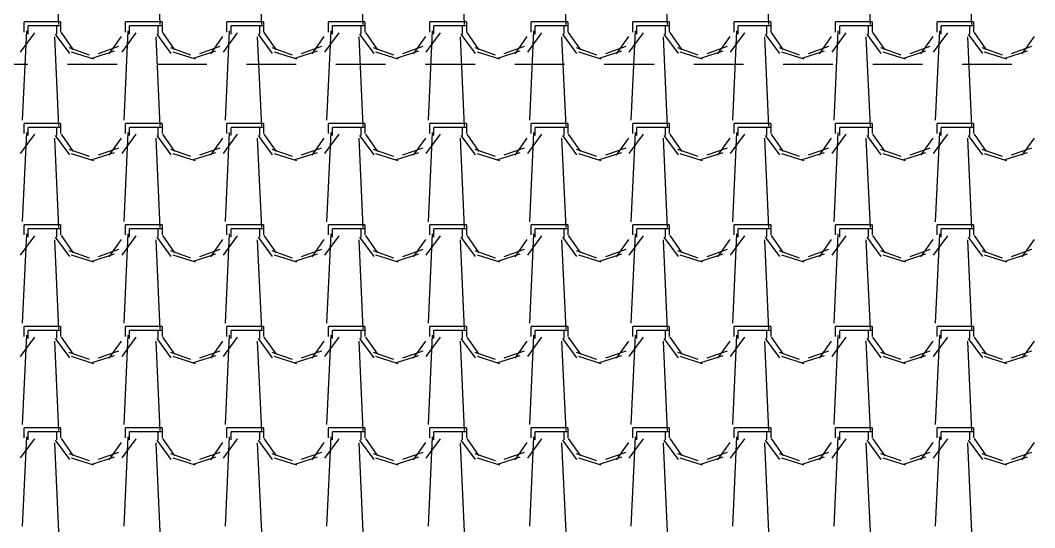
# Model space of a CAD drawing. Header units: millimetres. Extents: x 3923 to 4007, y 744 to 863.
# Drawn here: x 3933.403 to 3935.954, y 845.231 to 846.507 of the extents above; entities that cross this region are included whole.
import ezdxf

# ---------------------------------------------------------------- set-up
doc = ezdxf.new("R2010")
doc.units = ezdxf.units.MM
doc.linetypes.add('HIDDEN2', pattern=[0.1875, 0.125, -0.0625])
doc.layers.add('-HIDRO', color=8, linetype='Continuous')

msp = doc.modelspace()

# ---------------------------------------------------------------- linework, layer by layer
at = {"layer": '-HIDRO', "linetype": 'Continuous'}
for p, q in [((3933.4884, 846.7207), (3933.4986, 846.4962)), ((3933.7436, 846.7207), (3933.7538, 846.4962)), ((3933.9987, 846.7207), (3934.009, 846.4962)), ((3934.2539, 846.7208), (3934.2641, 846.4962)), ((3934.509, 846.7208), (3934.5193, 846.4962)), ((3934.7642, 846.7208), (3934.7744, 846.4962)), ((3935.0194, 846.7208), (3935.0296, 846.4962)), ((3935.2745, 846.7208), (3935.2847, 846.4962)), ((3935.5297, 846.7208), (3935.5399, 846.4962)), ((3935.7848, 846.7208), (3935.795, 846.4962)), ((3933.4937, 846.503), (3933.4121, 846.503)), ((3933.4121, 846.4775), (3933.4121, 846.503)), ((3933.4937, 846.4928), (3933.4223, 846.4928)), ((3933.4223, 846.4724), (3933.4223, 846.4928)), ((3933.5039, 846.503), (3933.4937, 846.503)), ((3933.4937, 846.4928), (3933.4937, 846.4724)), ((3933.5039, 846.4928), (3933.4937, 846.4928)), ((3933.5039, 846.503), (3933.5039, 846.4775)), ((3933.7489, 846.503), (3933.6672, 846.503)), ((3933.6672, 846.4775), (3933.6672, 846.503)), ((3933.7489, 846.4928), (3933.6774, 846.4928)), ((3933.6774, 846.4724), (3933.6774, 846.4928)), ((3933.7591, 846.503), (3933.7489, 846.503)), ((3933.7489, 846.4928), (3933.7489, 846.4724)), ((3933.7591, 846.4928), (3933.7489, 846.4928)), ((3933.7591, 846.503), (3933.7591, 846.4775)), ((3934.004, 846.503), (3933.9224, 846.503)), ((3933.9224, 846.4775), (3933.9224, 846.503)), ((3934.004, 846.4928), (3933.9326, 846.4928)), ((3933.9326, 846.4724), (3933.9326, 846.4928)), ((3934.0142, 846.503), (3934.004, 846.503)), ((3934.004, 846.4928), (3934.004, 846.4724)), ((3934.0142, 846.4928), (3934.004, 846.4928)), ((3934.0142, 846.503), (3934.0142, 846.4775)), ((3934.2592, 846.503), (3934.1775, 846.503)), ((3934.1775, 846.4775), (3934.1775, 846.503)), ((3934.2592, 846.4928), (3934.1877, 846.4928)), ((3934.1877, 846.4724), (3934.1877, 846.4928)), ((3934.2694, 846.503), (3934.2592, 846.503)), ((3934.2592, 846.4928), (3934.2592, 846.4724)), ((3934.2694, 846.4928), (3934.2592, 846.4928)), ((3934.2694, 846.503), (3934.2694, 846.4775)), ((3934.5143, 846.503), (3934.4327, 846.503)), ((3934.4327, 846.4775), (3934.4327, 846.503)), ((3934.5143, 846.4928), (3934.4429, 846.4928)), ((3934.4429, 846.4724), (3934.4429, 846.4928)), ((3934.5245, 846.503), (3934.5143, 846.503)), ((3934.5143, 846.4928), (3934.5143, 846.4724)), ((3934.5245, 846.4928), (3934.5143, 846.4928)), ((3934.5245, 846.503), (3934.5245, 846.4775)), ((3934.7695, 846.503), (3934.6878, 846.503)), ((3934.6878, 846.4775), (3934.6878, 846.503)), ((3934.7695, 846.4928), (3934.698, 846.4928)), ((3934.698, 846.4724), (3934.698, 846.4928)), ((3934.7797, 846.503), (3934.7695, 846.503)), ((3934.7695, 846.4928), (3934.7695, 846.4724)), ((3934.7797, 846.4928), (3934.7695, 846.4928)), ((3934.7797, 846.503), (3934.7797, 846.4775)), ((3935.0246, 846.503), (3934.943, 846.503)), ((3934.943, 846.4775), (3934.943, 846.503)), ((3935.0246, 846.4928), (3934.9532, 846.4928)), ((3934.9532, 846.4724), (3934.9532, 846.4928)), ((3935.0348, 846.503), (3935.0246, 846.503)), ((3935.0246, 846.4928), (3935.0246, 846.4724)), ((3935.0348, 846.4928), (3935.0246, 846.4928)), ((3935.0348, 846.503), (3935.0348, 846.4775)), ((3935.2798, 846.503), (3935.1981, 846.503)), ((3935.1981, 846.4775), (3935.1981, 846.503)), ((3935.2798, 846.4928), (3935.2083, 846.4928)), ((3935.2083, 846.4724), (3935.2083, 846.4928)), ((3935.29, 846.503), (3935.2798, 846.503)), ((3935.2798, 846.4928), (3935.2798, 846.4724)), ((3935.29, 846.4928), (3935.2798, 846.4928)), ((3935.29, 846.503), (3935.29, 846.4775)), ((3935.5349, 846.503), (3935.4533, 846.503)), ((3935.4533, 846.4775), (3935.4533, 846.503)), ((3935.5349, 846.4928), (3935.4635, 846.4928)), ((3935.4635, 846.4724), (3935.4635, 846.4928)), ((3935.5451, 846.503), (3935.5349, 846.503)), ((3935.5349, 846.4928), (3935.5349, 846.4724)), ((3935.5451, 846.4928), (3935.5349, 846.4928)), ((3935.5451, 846.503), (3935.5451, 846.4775)), ((3935.7901, 846.503), (3935.7084, 846.503)), ((3935.7084, 846.4775), (3935.7084, 846.503)), ((3935.7901, 846.4928), (3935.7186, 846.4928)), ((3935.7186, 846.4724), (3935.7186, 846.4928)), ((3935.8003, 846.503), (3935.7901, 846.503)), ((3935.7901, 846.4928), (3935.7901, 846.4724)), ((3935.8003, 846.4928), (3935.7901, 846.4928)), ((3935.8003, 846.503), (3935.8003, 846.4775)), ((3933.4032, 846.4271), (3933.439, 846.4755)), ((3933.4179, 846.4803), (3933.4076, 846.2558)), ((3933.4884, 846.4656), (3933.4986, 846.2411)), ((3933.4904, 846.4721), (3933.5262, 846.4237)), ((3933.505, 846.476), (3933.5356, 846.4327)), ((3933.6264, 846.4226), (3933.657, 846.466)), ((3933.6584, 846.4271), (3933.6941, 846.4755)), ((3933.673, 846.4803), (3933.6628, 846.2558)), ((3933.7436, 846.4656), (3933.7538, 846.2411)), ((3933.7456, 846.4721), (3933.7813, 846.4237)), ((3933.7602, 846.476), (3933.7908, 846.4327)), ((3933.8816, 846.4226), (3933.9122, 846.466)), ((3933.9135, 846.427), (3933.9493, 846.4755)), ((3933.9282, 846.4803), (3933.918, 846.2558)), ((3933.9987, 846.4656), (3934.009, 846.2411)), ((3934.0007, 846.4721), (3934.0365, 846.4237)), ((3934.0153, 846.476), (3934.0459, 846.4327)), ((3934.1367, 846.4226), (3934.1673, 846.466)), ((3934.1687, 846.427), (3934.2044, 846.4755)), ((3934.1833, 846.4803), (3934.1731, 846.2558)), ((3934.2539, 846.4656), (3934.2641, 846.2411)), ((3934.2559, 846.4721), (3934.2916, 846.4237)), ((3934.2705, 846.476), (3934.3011, 846.4326)), ((3934.3919, 846.4227), (3934.4225, 846.466)), ((3934.4238, 846.427), (3934.4596, 846.4755)), ((3934.4385, 846.4803), (3934.4283, 846.2558)), ((3934.509, 846.4656), (3934.5193, 846.2411)), ((3934.511, 846.4721), (3934.5468, 846.4237)), ((3934.5256, 846.476), (3934.5562, 846.4326)), ((3934.647, 846.4227), (3934.6776, 846.466)), ((3934.679, 846.427), (3934.7147, 846.4755)), ((3934.6936, 846.4803), (3934.6834, 846.2558)), ((3934.7642, 846.4656), (3934.7744, 846.2411)), ((3934.7662, 846.4721), (3934.8019, 846.4237)), ((3934.7808, 846.476), (3934.8114, 846.4326)), ((3934.9022, 846.4227), (3934.9328, 846.466)), ((3934.9341, 846.427), (3934.9698, 846.4755)), ((3934.9488, 846.4803), (3934.9386, 846.2558)), ((3935.0194, 846.4656), (3935.0296, 846.2411)), ((3935.0213, 846.4721), (3935.0571, 846.4237)), ((3935.0359, 846.476), (3935.0665, 846.4326)), ((3935.1573, 846.4227), (3935.188, 846.466)), ((3935.1893, 846.427), (3935.225, 846.4755)), ((3935.2039, 846.4803), (3935.1937, 846.2558)), ((3935.2745, 846.4656), (3935.2847, 846.2411)), ((3935.2765, 846.4721), (3935.3122, 846.4237)), ((3935.2911, 846.476), (3935.3217, 846.4326)), ((3935.4125, 846.4227), (3935.4431, 846.466)), ((3935.4444, 846.427), (3935.4801, 846.4755)), ((3935.4591, 846.4803), (3935.4489, 846.2558)), ((3935.5297, 846.4656), (3935.5399, 846.2411)), ((3935.5316, 846.4721), (3935.5673, 846.4237)), ((3935.5462, 846.476), (3935.5768, 846.4326)), ((3935.6676, 846.4227), (3935.6983, 846.466)), ((3935.6996, 846.427), (3935.7353, 846.4755)), ((3935.7142, 846.4803), (3935.704, 846.2558)), ((3935.7848, 846.4656), (3935.795, 846.2411)), ((3935.7868, 846.4721), (3935.8225, 846.4237)), ((3935.8014, 846.476), (3935.832, 846.4326)), ((3935.9228, 846.4227), (3935.9534, 846.466)), ((3933.525, 846.4383), (3933.576, 846.4204)), ((3933.5993, 846.4238), (3933.6503, 846.4417)), ((3933.7801, 846.4383), (3933.8311, 846.4204)), ((3933.8544, 846.4238), (3933.9055, 846.4417)), ((3934.0352, 846.4383), (3934.0863, 846.4204)), ((3934.1096, 846.4238), (3934.1606, 846.4417)), ((3934.2904, 846.4383), (3934.3414, 846.4204)), ((3934.3647, 846.4238), (3934.4158, 846.4417)), ((3934.5455, 846.4383), (3934.5966, 846.4204)), ((3934.6199, 846.4238), (3934.6709, 846.4417)), ((3934.8007, 846.4383), (3934.8517, 846.4204)), ((3934.875, 846.4238), (3934.9261, 846.4417)), ((3935.0558, 846.4383), (3935.1069, 846.4204)), ((3935.1302, 846.4238), (3935.1812, 846.4417)), ((3935.311, 846.4383), (3935.362, 846.4204)), ((3935.3853, 846.4238), (3935.4364, 846.4417)), ((3935.5661, 846.4383), (3935.6172, 846.4205)), ((3935.6405, 846.4238), (3935.6915, 846.4417)), ((3935.8213, 846.4383), (3935.8723, 846.4205)), ((3935.8956, 846.4238), (3935.9467, 846.4417)), ((3933.5309, 846.4276), (3933.587, 846.4097)), ((3933.5833, 846.412), (3933.6394, 846.4298)), ((3933.786, 846.4276), (3933.8422, 846.4097)), ((3933.8384, 846.412), (3933.8946, 846.4298)), ((3934.0412, 846.4276), (3934.0973, 846.4097)), ((3934.0936, 846.412), (3934.1497, 846.4298)), ((3934.2963, 846.4276), (3934.3525, 846.4097)), ((3934.3487, 846.412), (3934.4049, 846.4298)), ((3934.5515, 846.4276), (3934.6076, 846.4097)), ((3934.6039, 846.412), (3934.66, 846.4298)), ((3934.8066, 846.4276), (3934.8628, 846.4097)), ((3934.859, 846.412), (3934.9152, 846.4298)), ((3935.0618, 846.4276), (3935.1179, 846.4097)), ((3935.1142, 846.412), (3935.1703, 846.4298)), ((3935.3169, 846.4276), (3935.3731, 846.4097)), ((3935.3693, 846.412), (3935.4255, 846.4298)), ((3935.5721, 846.4276), (3935.6282, 846.4097)), ((3935.6245, 846.412), (3935.6806, 846.4298)), ((3935.8272, 846.4276), (3935.8834, 846.4097)), ((3935.8796, 846.412), (3935.9358, 846.4298)), ((3933.4937, 846.2478), (3933.4121, 846.2478)), ((3933.4121, 846.2223), (3933.4121, 846.2478)), ((3933.4937, 846.2376), (3933.4223, 846.2376)), ((3933.4223, 846.2172), (3933.4223, 846.2376)), ((3933.5039, 846.2478), (3933.4937, 846.2478)), ((3933.4937, 846.2376), (3933.4937, 846.2172)), ((3933.5039, 846.2376), (3933.4937, 846.2376)), ((3933.5039, 846.2478), (3933.5039, 846.2223)), ((3933.7489, 846.2478), (3933.6672, 846.2478)), ((3933.6672, 846.2223), (3933.6672, 846.2478)), ((3933.7489, 846.2376), (3933.6774, 846.2376)), ((3933.6774, 846.2172), (3933.6774, 846.2376)), ((3933.7591, 846.2478), (3933.7489, 846.2478)), ((3933.7489, 846.2376), (3933.7489, 846.2172)), ((3933.7591, 846.2376), (3933.7489, 846.2376)), ((3933.7591, 846.2478), (3933.7591, 846.2223)), ((3934.004, 846.2478), (3933.9224, 846.2478)), ((3933.9224, 846.2223), (3933.9224, 846.2478)), ((3934.004, 846.2376), (3933.9326, 846.2376)), ((3933.9326, 846.2172), (3933.9326, 846.2376)), ((3934.0142, 846.2478), (3934.004, 846.2478)), ((3934.004, 846.2376), (3934.004, 846.2172)), ((3934.0142, 846.2376), (3934.004, 846.2376)), ((3934.0142, 846.2478), (3934.0142, 846.2223)), ((3934.2592, 846.2478), (3934.1775, 846.2478)), ((3934.1775, 846.2223), (3934.1775, 846.2478)), ((3934.2592, 846.2376), (3934.1877, 846.2376)), ((3934.1877, 846.2172), (3934.1877, 846.2376)), ((3934.2694, 846.2478), (3934.2592, 846.2478)), ((3934.2592, 846.2376), (3934.2592, 846.2172)), ((3934.2694, 846.2376), (3934.2592, 846.2376)), ((3934.2694, 846.2478), (3934.2694, 846.2223)), ((3934.5143, 846.2478), (3934.4327, 846.2478)), ((3934.4327, 846.2223), (3934.4327, 846.2478)), ((3934.5143, 846.2376), (3934.4429, 846.2376)), ((3934.4429, 846.2172), (3934.4429, 846.2376)), ((3934.5245, 846.2478), (3934.5143, 846.2478)), ((3934.5143, 846.2376), (3934.5143, 846.2172)), ((3934.5245, 846.2376), (3934.5143, 846.2376)), ((3934.5245, 846.2478), (3934.5245, 846.2223)), ((3934.7695, 846.2478), (3934.6878, 846.2478)), ((3934.6878, 846.2223), (3934.6878, 846.2478)), ((3934.7695, 846.2376), (3934.698, 846.2376)), ((3934.698, 846.2172), (3934.698, 846.2376)), ((3934.7797, 846.2478), (3934.7695, 846.2478)), ((3934.7695, 846.2376), (3934.7695, 846.2172)), ((3934.7797, 846.2376), (3934.7695, 846.2376)), ((3934.7797, 846.2478), (3934.7797, 846.2223)), ((3935.0246, 846.2478), (3934.943, 846.2478)), ((3934.943, 846.2223), (3934.943, 846.2478)), ((3935.0246, 846.2376), (3934.9532, 846.2376)), ((3934.9532, 846.2172), (3934.9532, 846.2376)), ((3935.0348, 846.2478), (3935.0246, 846.2478)), ((3935.0246, 846.2376), (3935.0246, 846.2172)), ((3935.0348, 846.2376), (3935.0246, 846.2376)), ((3935.0348, 846.2478), (3935.0348, 846.2223)), ((3935.2798, 846.2478), (3935.1981, 846.2478)), ((3935.1981, 846.2223), (3935.1981, 846.2478)), ((3935.2798, 846.2376), (3935.2083, 846.2376)), ((3935.2083, 846.2172), (3935.2083, 846.2376)), ((3935.29, 846.2478), (3935.2798, 846.2478)), ((3935.2798, 846.2376), (3935.2798, 846.2172)), ((3935.29, 846.2376), (3935.2798, 846.2376)), ((3935.29, 846.2478), (3935.29, 846.2223)), ((3935.5349, 846.2478), (3935.4533, 846.2478)), ((3935.4533, 846.2223), (3935.4533, 846.2478)), ((3935.5349, 846.2376), (3935.4635, 846.2376)), ((3935.4635, 846.2172), (3935.4635, 846.2376)), ((3935.5451, 846.2478), (3935.5349, 846.2478)), ((3935.5349, 846.2376), (3935.5349, 846.2172)), ((3935.5451, 846.2376), (3935.5349, 846.2376)), ((3935.5451, 846.2478), (3935.5451, 846.2223)), ((3935.7901, 846.2478), (3935.7084, 846.2478)), ((3935.7084, 846.2223), (3935.7084, 846.2478)), ((3935.7901, 846.2376), (3935.7186, 846.2376)), ((3935.7186, 846.2172), (3935.7186, 846.2376)), ((3935.8003, 846.2478), (3935.7901, 846.2478)), ((3935.7901, 846.2376), (3935.7901, 846.2172)), ((3935.8003, 846.2376), (3935.7901, 846.2376)), ((3935.8003, 846.2478), (3935.8003, 846.2223)), ((3933.4032, 846.1719), (3933.439, 846.2204)), ((3933.4179, 846.2252), (3933.4076, 846.0007)), ((3933.4884, 846.2104), (3933.4986, 845.9859)), ((3933.4904, 846.217), (3933.5262, 846.1685)), ((3933.505, 846.2209), (3933.5356, 846.1775)), ((3933.6264, 846.1675), (3933.657, 846.2109)), ((3933.6584, 846.1719), (3933.6941, 846.2204)), ((3933.673, 846.2252), (3933.6628, 846.0007)), ((3933.7436, 846.2104), (3933.7538, 845.9859)), ((3933.7456, 846.217), (3933.7813, 846.1685)), ((3933.7602, 846.2209), (3933.7908, 846.1775)), ((3933.8816, 846.1675), (3933.9122, 846.2109)), ((3933.9135, 846.1719), (3933.9493, 846.2204)), ((3933.9282, 846.2252), (3933.918, 846.0007)), ((3933.9987, 846.2104), (3934.009, 845.9859)), ((3934.0007, 846.217), (3934.0365, 846.1685)), ((3934.0153, 846.2209), (3934.0459, 846.1775)), ((3934.1367, 846.1675), (3934.1673, 846.2109)), ((3934.1687, 846.1719), (3934.2044, 846.2204)), ((3934.1833, 846.2252), (3934.1731, 846.0006)), ((3934.2539, 846.2105), (3934.2641, 845.9859)), ((3934.2559, 846.217), (3934.2916, 846.1685)), ((3934.2705, 846.2209), (3934.3011, 846.1775)), ((3934.3919, 846.1675), (3934.4225, 846.2109)), ((3934.4238, 846.1719), (3934.4596, 846.2204)), ((3934.4385, 846.2252), (3934.4283, 846.0006)), ((3934.509, 846.2105), (3934.5193, 845.9859)), ((3934.511, 846.217), (3934.5468, 846.1685)), ((3934.5256, 846.2209), (3934.5562, 846.1775)), ((3934.647, 846.1675), (3934.6776, 846.2109)), ((3934.679, 846.1719), (3934.7147, 846.2204)), ((3934.6936, 846.2252), (3934.6834, 846.0006)), ((3934.7642, 846.2105), (3934.7744, 845.9859)), ((3934.7662, 846.217), (3934.8019, 846.1685)), ((3934.7808, 846.2209), (3934.8114, 846.1775)), ((3934.9022, 846.1675), (3934.9328, 846.2109)), ((3934.9341, 846.1719), (3934.9698, 846.2204)), ((3934.9488, 846.2252), (3934.9386, 846.0006)), ((3935.0194, 846.2105), (3935.0296, 845.9859)), ((3935.0213, 846.217), (3935.0571, 846.1685)), ((3935.0359, 846.2209), (3935.0665, 846.1775)), ((3935.1573, 846.1675), (3935.188, 846.2109)), ((3935.1893, 846.1719), (3935.225, 846.2204)), ((3935.2039, 846.2252), (3935.1937, 846.0006)), ((3935.2745, 846.2105), (3935.2847, 845.9859)), ((3935.2765, 846.217), (3935.3122, 846.1685)), ((3935.2911, 846.2209), (3935.3217, 846.1775)), ((3935.4125, 846.1675), (3935.4431, 846.2109)), ((3935.4444, 846.1719), (3935.4801, 846.2204)), ((3935.4591, 846.2252), (3935.4489, 846.0006)), ((3935.5297, 846.2105), (3935.5399, 845.9859)), ((3935.5316, 846.217), (3935.5674, 846.1685)), ((3935.5462, 846.2209), (3935.5768, 846.1775)), ((3935.6676, 846.1675), (3935.6983, 846.2109)), ((3935.6996, 846.1719), (3935.7353, 846.2204)), ((3935.7142, 846.2252), (3935.704, 846.0006)), ((3935.7848, 846.2105), (3935.795, 845.9859)), ((3935.7868, 846.217), (3935.8225, 846.1685)), ((3935.8014, 846.2209), (3935.832, 846.1775)), ((3935.9228, 846.1675), (3935.9534, 846.2109)), ((3933.525, 846.1832), (3933.576, 846.1653)), ((3933.5993, 846.1687), (3933.6503, 846.1866)), ((3933.7801, 846.1832), (3933.8311, 846.1653)), ((3933.8544, 846.1687), (3933.9055, 846.1866)), ((3934.0353, 846.1832), (3934.0863, 846.1653)), ((3934.1096, 846.1687), (3934.1606, 846.1866)), ((3934.2904, 846.1832), (3934.3414, 846.1653)), ((3934.3647, 846.1687), (3934.4158, 846.1866)), ((3934.5455, 846.1832), (3934.5966, 846.1653)), ((3934.6199, 846.1687), (3934.6709, 846.1866)), ((3934.8007, 846.1832), (3934.8517, 846.1653)), ((3934.875, 846.1687), (3934.9261, 846.1866)), ((3935.0558, 846.1832), (3935.1069, 846.1653)), ((3935.1302, 846.1687), (3935.1812, 846.1866)), ((3935.311, 846.1832), (3935.362, 846.1653)), ((3935.3853, 846.1687), (3935.4364, 846.1866)), ((3935.5661, 846.1832), (3935.6172, 846.1653)), ((3935.6405, 846.1687), (3935.6915, 846.1866)), ((3935.8213, 846.1832), (3935.8723, 846.1653)), ((3935.8956, 846.1687), (3935.9467, 846.1866)), ((3933.5309, 846.1724), (3933.587, 846.1545)), ((3933.5833, 846.1568), (3933.6394, 846.1747)), ((3933.786, 846.1724), (3933.8422, 846.1545)), ((3933.8384, 846.1568), (3933.8946, 846.1747)), ((3934.0412, 846.1724), (3934.0973, 846.1545)), ((3934.0936, 846.1568), (3934.1497, 846.1747)), ((3934.2963, 846.1724), (3934.3525, 846.1545)), ((3934.3487, 846.1568), (3934.4049, 846.1747)), ((3934.5515, 846.1724), (3934.6076, 846.1545)), ((3934.6039, 846.1568), (3934.66, 846.1747)), ((3934.8066, 846.1724), (3934.8628, 846.1545)), ((3934.859, 846.1568), (3934.9152, 846.1747)), ((3935.0618, 846.1724), (3935.1179, 846.1545)), ((3935.1142, 846.1568), (3935.1703, 846.1747)), ((3935.3169, 846.1724), (3935.3731, 846.1545)), ((3935.3693, 846.1568), (3935.4255, 846.1747)), ((3935.5721, 846.1724), (3935.6282, 846.1545)), ((3935.6245, 846.1568), (3935.6806, 846.1747)), ((3935.8272, 846.1724), (3935.8834, 846.1545)), ((3935.8796, 846.1568), (3935.9358, 846.1747)), ((3933.4937, 845.9927), (3933.4121, 845.9927)), ((3933.4121, 845.9672), (3933.4121, 845.9927)), ((3933.4937, 845.9825), (3933.4223, 845.9825)), ((3933.4223, 845.9621), (3933.4223, 845.9825)), ((3933.5039, 845.9927), (3933.4937, 845.9927)), ((3933.4937, 845.9825), (3933.4937, 845.9621)), ((3933.5039, 845.9825), (3933.4937, 845.9825)), ((3933.5039, 845.9927), (3933.5039, 845.9672)), ((3933.7489, 845.9927), (3933.6672, 845.9927)), ((3933.6672, 845.9672), (3933.6672, 845.9927)), ((3933.7489, 845.9825), (3933.6774, 845.9825)), ((3933.6774, 845.9621), (3933.6774, 845.9825)), ((3933.7591, 845.9927), (3933.7489, 845.9927)), ((3933.7489, 845.9825), (3933.7489, 845.9621)), ((3933.7591, 845.9825), (3933.7489, 845.9825)), ((3933.7591, 845.9927), (3933.7591, 845.9672)), ((3934.004, 845.9927), (3933.9224, 845.9927)), ((3933.9224, 845.9672), (3933.9224, 845.9927)), ((3934.004, 845.9825), (3933.9326, 845.9825)), ((3933.9326, 845.9621), (3933.9326, 845.9825)), ((3934.0142, 845.9927), (3934.004, 845.9927)), ((3934.004, 845.9825), (3934.004, 845.9621)), ((3934.0142, 845.9825), (3934.004, 845.9825)), ((3934.0142, 845.9927), (3934.0142, 845.9672)), ((3934.2592, 845.9927), (3934.1775, 845.9927)), ((3934.1775, 845.9672), (3934.1775, 845.9927)), ((3934.2592, 845.9825), (3934.1877, 845.9825)), ((3934.1877, 845.9621), (3934.1877, 845.9825)), ((3934.2694, 845.9927), (3934.2592, 845.9927)), ((3934.2592, 845.9825), (3934.2592, 845.9621)), ((3934.2694, 845.9825), (3934.2592, 845.9825)), ((3934.2694, 845.9927), (3934.2694, 845.9672)), ((3934.5143, 845.9927), (3934.4327, 845.9927)), ((3934.4327, 845.9672), (3934.4327, 845.9927)), ((3934.5143, 845.9825), (3934.4429, 845.9825)), ((3934.4429, 845.9621), (3934.4429, 845.9825)), ((3934.5245, 845.9927), (3934.5143, 845.9927)), ((3934.5143, 845.9825), (3934.5143, 845.9621)), ((3934.5245, 845.9825), (3934.5143, 845.9825)), ((3934.5245, 845.9927), (3934.5245, 845.9672)), ((3934.7695, 845.9927), (3934.6878, 845.9927)), ((3934.6878, 845.9672), (3934.6878, 845.9927)), ((3934.7695, 845.9825), (3934.698, 845.9825)), ((3934.698, 845.9621), (3934.698, 845.9825)), ((3934.7797, 845.9927), (3934.7695, 845.9927)), ((3934.7695, 845.9825), (3934.7695, 845.9621)), ((3934.7797, 845.9825), (3934.7695, 845.9825)), ((3934.7797, 845.9927), (3934.7797, 845.9672)), ((3935.0246, 845.9927), (3934.943, 845.9927)), ((3934.943, 845.9672), (3934.943, 845.9927)), ((3935.0246, 845.9825), (3934.9532, 845.9825)), ((3934.9532, 845.9621), (3934.9532, 845.9825)), ((3935.0348, 845.9927), (3935.0246, 845.9927)), ((3935.0246, 845.9825), (3935.0246, 845.9621)), ((3935.0348, 845.9825), (3935.0246, 845.9825)), ((3935.0348, 845.9927), (3935.0348, 845.9672)), ((3935.2798, 845.9927), (3935.1981, 845.9927)), ((3935.1981, 845.9672), (3935.1981, 845.9927)), ((3935.2798, 845.9825), (3935.2083, 845.9825)), ((3935.2083, 845.9621), (3935.2083, 845.9825)), ((3935.29, 845.9927), (3935.2798, 845.9927)), ((3935.2798, 845.9825), (3935.2798, 845.9621)), ((3935.29, 845.9825), (3935.2798, 845.9825)), ((3935.29, 845.9927), (3935.29, 845.9672)), ((3935.5349, 845.9927), (3935.4533, 845.9927)), ((3935.4533, 845.9672), (3935.4533, 845.9927)), ((3935.5349, 845.9825), (3935.4635, 845.9825)), ((3935.4635, 845.9621), (3935.4635, 845.9825)), ((3935.5451, 845.9927), (3935.5349, 845.9927)), ((3935.5349, 845.9825), (3935.5349, 845.9621)), ((3935.5451, 845.9825), (3935.5349, 845.9825)), ((3935.5451, 845.9927), (3935.5451, 845.9672)), ((3935.7901, 845.9927), (3935.7084, 845.9927)), ((3935.7084, 845.9672), (3935.7084, 845.9927)), ((3935.7901, 845.9825), (3935.7186, 845.9825)), ((3935.7186, 845.9621), (3935.7186, 845.9825)), ((3935.8003, 845.9927), (3935.7901, 845.9927)), ((3935.7901, 845.9825), (3935.7901, 845.9621)), ((3935.8003, 845.9825), (3935.7901, 845.9825)), ((3935.8003, 845.9927), (3935.8003, 845.9672)), ((3933.4032, 845.9168), (3933.439, 845.9652)), ((3933.4179, 845.97), (3933.4076, 845.7455)), ((3933.4884, 845.9553), (3933.4986, 845.7308)), ((3933.4905, 845.9618), (3933.5262, 845.9134)), ((3933.505, 845.9657), (3933.5356, 845.9224)), ((3933.6264, 845.9123), (3933.657, 845.9557)), ((3933.6584, 845.9168), (3933.6941, 845.9652)), ((3933.673, 845.97), (3933.6628, 845.7455)), ((3933.7436, 845.9553), (3933.7538, 845.7308)), ((3933.7456, 845.9618), (3933.7813, 845.9134)), ((3933.7602, 845.9657), (3933.7908, 845.9224)), ((3933.8816, 845.9123), (3933.9122, 845.9557)), ((3933.9135, 845.9167), (3933.9493, 845.9652)), ((3933.9282, 845.97), (3933.918, 845.7455)), ((3933.9987, 845.9553), (3934.009, 845.7308)), ((3934.0007, 845.9618), (3934.0365, 845.9134)), ((3934.0153, 845.9657), (3934.0459, 845.9224)), ((3934.1367, 845.9124), (3934.1673, 845.9557)), ((3934.1687, 845.9167), (3934.2044, 845.9652)), ((3934.1833, 845.97), (3934.1731, 845.7455)), ((3934.2539, 845.9553), (3934.2641, 845.7308)), ((3934.2559, 845.9618), (3934.2916, 845.9134)), ((3934.2705, 845.9657), (3934.3011, 845.9224)), ((3934.3919, 845.9124), (3934.4225, 845.9557)), ((3934.4238, 845.9167), (3934.4595, 845.9652)), ((3934.4385, 845.97), (3934.4283, 845.7455)), ((3934.509, 845.9553), (3934.5193, 845.7308)), ((3934.511, 845.9618), (3934.5468, 845.9134)), ((3934.5256, 845.9657), (3934.5562, 845.9223)), ((3934.647, 845.9124), (3934.6777, 845.9557)), ((3934.679, 845.9167), (3934.7147, 845.9652)), ((3934.6936, 845.97), (3934.6834, 845.7455)), ((3934.7642, 845.9553), (3934.7744, 845.7308)), ((3934.7662, 845.9618), (3934.8019, 845.9134)), ((3934.7808, 845.9657), (3934.8114, 845.9223)), ((3934.9022, 845.9124), (3934.9328, 845.9557)), ((3934.9341, 845.9167), (3934.9698, 845.9652)), ((3934.9488, 845.97), (3934.9386, 845.7455)), ((3935.0194, 845.9553), (3935.0296, 845.7308)), ((3935.0213, 845.9618), (3935.0571, 845.9134)), ((3935.0359, 845.9657), (3935.0665, 845.9223)), ((3935.1573, 845.9124), (3935.188, 845.9557)), ((3935.1893, 845.9167), (3935.225, 845.9652)), ((3935.2039, 845.97), (3935.1937, 845.7455)), ((3935.2745, 845.9553), (3935.2847, 845.7308)), ((3935.2765, 845.9618), (3935.3122, 845.9134)), ((3935.2911, 845.9657), (3935.3217, 845.9223)), ((3935.4125, 845.9124), (3935.4431, 845.9557)), ((3935.4444, 845.9167), (3935.4801, 845.9652)), ((3935.4591, 845.97), (3935.4489, 845.7455)), ((3935.5297, 845.9553), (3935.5399, 845.7308)), ((3935.5316, 845.9618), (3935.5674, 845.9134)), ((3935.5462, 845.9657), (3935.5768, 845.9223)), ((3935.6676, 845.9124), (3935.6983, 845.9557)), ((3935.6996, 845.9167), (3935.7353, 845.9652)), ((3935.7142, 845.97), (3935.704, 845.7455)), ((3935.7848, 845.9553), (3935.795, 845.7308)), ((3935.7868, 845.9618), (3935.8225, 845.9134)), ((3935.8014, 845.9657), (3935.832, 845.9223)), ((3935.9228, 845.9124), (3935.9534, 845.9557)), ((3933.525, 845.928), (3933.576, 845.9101)), ((3933.5993, 845.9135), (3933.6503, 845.9314)), ((3933.7801, 845.928), (3933.8311, 845.9101)), ((3933.8544, 845.9135), (3933.9055, 845.9314)), ((3934.0353, 845.928), (3934.0863, 845.9101)), ((3934.1096, 845.9135), (3934.1606, 845.9314)), ((3934.2904, 845.928), (3934.3414, 845.9101)), ((3934.3647, 845.9135), (3934.4158, 845.9314)), ((3934.5456, 845.928), (3934.5966, 845.9101)), ((3934.6199, 845.9135), (3934.6709, 845.9314)), ((3934.8007, 845.928), (3934.8517, 845.9101)), ((3934.875, 845.9135), (3934.9261, 845.9314)), ((3935.0559, 845.928), (3935.1069, 845.9101)), ((3935.1302, 845.9135), (3935.1812, 845.9314)), ((3935.311, 845.928), (3935.362, 845.9101)), ((3935.3853, 845.9135), (3935.4364, 845.9314)), ((3935.5661, 845.928), (3935.6172, 845.9101)), ((3935.6405, 845.9135), (3935.6915, 845.9314)), ((3935.8213, 845.928), (3935.8723, 845.9101)), ((3935.8956, 845.9135), (3935.9467, 845.9314)), ((3933.5309, 845.9172), (3933.587, 845.8994)), ((3933.5833, 845.9016), (3933.6394, 845.9195)), ((3933.786, 845.9172), (3933.8422, 845.8994)), ((3933.8384, 845.9016), (3933.8946, 845.9195)), ((3934.0412, 845.9172), (3934.0973, 845.8994)), ((3934.0936, 845.9016), (3934.1497, 845.9195)), ((3934.2963, 845.9172), (3934.3525, 845.8994)), ((3934.3487, 845.9016), (3934.4049, 845.9195)), ((3934.5515, 845.9172), (3934.6076, 845.8994)), ((3934.6039, 845.9016), (3934.66, 845.9195)), ((3934.8066, 845.9172), (3934.8628, 845.8994)), ((3934.859, 845.9016), (3934.9152, 845.9195)), ((3935.0618, 845.9172), (3935.1179, 845.8994)), ((3935.1142, 845.9016), (3935.1703, 845.9195)), ((3935.3169, 845.9172), (3935.3731, 845.8994)), ((3935.3693, 845.9016), (3935.4255, 845.9195)), ((3935.5721, 845.9172), (3935.6282, 845.8994)), ((3935.6245, 845.9016), (3935.6806, 845.9195)), ((3935.8272, 845.9172), (3935.8834, 845.8994)), ((3935.8796, 845.9016), (3935.9358, 845.9195)), ((3933.4937, 845.7375), (3933.4121, 845.7375)), ((3933.4121, 845.712), (3933.4121, 845.7375)), ((3933.4937, 845.7273), (3933.4223, 845.7273)), ((3933.4223, 845.7069), (3933.4223, 845.7273)), ((3933.5039, 845.7375), (3933.4937, 845.7375)), ((3933.4937, 845.7273), (3933.4937, 845.7069)), ((3933.5039, 845.7273), (3933.4937, 845.7273)), ((3933.5039, 845.7375), (3933.5039, 845.712)), ((3933.7489, 845.7375), (3933.6672, 845.7375)), ((3933.6672, 845.712), (3933.6672, 845.7375)), ((3933.7489, 845.7273), (3933.6774, 845.7273)), ((3933.6774, 845.7069), (3933.6774, 845.7273)), ((3933.7591, 845.7375), (3933.7489, 845.7375)), ((3933.7489, 845.7273), (3933.7489, 845.7069)), ((3933.7591, 845.7273), (3933.7489, 845.7273)), ((3933.7591, 845.7375), (3933.7591, 845.712)), ((3934.004, 845.7375), (3933.9224, 845.7375)), ((3933.9224, 845.712), (3933.9224, 845.7375)), ((3934.004, 845.7273), (3933.9326, 845.7273)), ((3933.9326, 845.7069), (3933.9326, 845.7273)), ((3934.0142, 845.7375), (3934.004, 845.7375)), ((3934.004, 845.7273), (3934.004, 845.7069)), ((3934.0142, 845.7273), (3934.004, 845.7273)), ((3934.0142, 845.7375), (3934.0142, 845.712)), ((3934.2592, 845.7375), (3934.1775, 845.7375)), ((3934.1775, 845.712), (3934.1775, 845.7375)), ((3934.2592, 845.7273), (3934.1877, 845.7273)), ((3934.1877, 845.7069), (3934.1877, 845.7273)), ((3934.2694, 845.7375), (3934.2592, 845.7375)), ((3934.2592, 845.7273), (3934.2592, 845.7069)), ((3934.2694, 845.7273), (3934.2592, 845.7273)), ((3934.2694, 845.7375), (3934.2694, 845.712)), ((3934.5143, 845.7375), (3934.4327, 845.7375)), ((3934.4327, 845.712), (3934.4327, 845.7375)), ((3934.5143, 845.7273), (3934.4429, 845.7273)), ((3934.4429, 845.7069), (3934.4429, 845.7273)), ((3934.5245, 845.7375), (3934.5143, 845.7375)), ((3934.5143, 845.7273), (3934.5143, 845.7069)), ((3934.5245, 845.7273), (3934.5143, 845.7273)), ((3934.5245, 845.7375), (3934.5245, 845.712)), ((3934.7695, 845.7375), (3934.6878, 845.7375)), ((3934.6878, 845.712), (3934.6878, 845.7375)), ((3934.7695, 845.7273), (3934.698, 845.7273)), ((3934.698, 845.7069), (3934.698, 845.7273)), ((3934.7797, 845.7375), (3934.7695, 845.7375)), ((3934.7695, 845.7273), (3934.7695, 845.7069)), ((3934.7797, 845.7273), (3934.7695, 845.7273)), ((3934.7797, 845.7375), (3934.7797, 845.712)), ((3935.0246, 845.7375), (3934.943, 845.7375)), ((3934.943, 845.712), (3934.943, 845.7375)), ((3935.0246, 845.7273), (3934.9532, 845.7273)), ((3934.9532, 845.7069), (3934.9532, 845.7273)), ((3935.0348, 845.7375), (3935.0246, 845.7375)), ((3935.0246, 845.7273), (3935.0246, 845.7069)), ((3935.0348, 845.7273), (3935.0246, 845.7273)), ((3935.0348, 845.7375), (3935.0348, 845.712)), ((3935.2798, 845.7375), (3935.1981, 845.7375)), ((3935.1981, 845.712), (3935.1981, 845.7375)), ((3935.2798, 845.7273), (3935.2083, 845.7273)), ((3935.2083, 845.7069), (3935.2083, 845.7273)), ((3935.29, 845.7375), (3935.2798, 845.7375)), ((3935.2798, 845.7273), (3935.2798, 845.7069)), ((3935.29, 845.7273), (3935.2798, 845.7273)), ((3935.29, 845.7375), (3935.29, 845.712)), ((3935.5349, 845.7375), (3935.4533, 845.7375)), ((3935.4533, 845.712), (3935.4533, 845.7375)), ((3935.5349, 845.7273), (3935.4635, 845.7273)), ((3935.4635, 845.7069), (3935.4635, 845.7273)), ((3935.5451, 845.7375), (3935.5349, 845.7375)), ((3935.5349, 845.7273), (3935.5349, 845.7069)), ((3935.5451, 845.7273), (3935.5349, 845.7273)), ((3935.5451, 845.7375), (3935.5451, 845.712)), ((3935.7901, 845.7375), (3935.7084, 845.7375)), ((3935.7084, 845.712), (3935.7084, 845.7375)), ((3935.7901, 845.7273), (3935.7186, 845.7273)), ((3935.7186, 845.7069), (3935.7186, 845.7273)), ((3935.8003, 845.7375), (3935.7901, 845.7375)), ((3935.7901, 845.7273), (3935.7901, 845.7069)), ((3935.8003, 845.7273), (3935.7901, 845.7273)), ((3935.8003, 845.7375), (3935.8003, 845.712)), ((3933.4032, 845.6616), (3933.439, 845.7101)), ((3933.4179, 845.7149), (3933.4076, 845.4904)), ((3933.4884, 845.7001), (3933.4986, 845.4756)), ((3933.4905, 845.7067), (3933.5262, 845.6582)), ((3933.505, 845.7106), (3933.5356, 845.6672)), ((3933.6264, 845.6572), (3933.657, 845.7006)), ((3933.6584, 845.6616), (3933.6941, 845.7101)), ((3933.673, 845.7149), (3933.6628, 845.4904)), ((3933.7436, 845.7001), (3933.7538, 845.4756)), ((3933.7456, 845.7067), (3933.7813, 845.6582)), ((3933.7602, 845.7106), (3933.7908, 845.6672)), ((3933.8816, 845.6572), (3933.9122, 845.7006)), ((3933.9135, 845.6616), (3933.9493, 845.7101)), ((3933.9282, 845.7149), (3933.918, 845.4904)), ((3933.9987, 845.7001), (3934.009, 845.4756)), ((3934.0007, 845.7067), (3934.0365, 845.6582)), ((3934.0153, 845.7106), (3934.0459, 845.6672)), ((3934.1367, 845.6572), (3934.1673, 845.7006)), ((3934.1687, 845.6616), (3934.2044, 845.7101)), ((3934.1833, 845.7149), (3934.1731, 845.4903)), ((3934.2539, 845.7002), (3934.2641, 845.4756)), ((3934.2559, 845.7067), (3934.2916, 845.6582)), ((3934.2705, 845.7106), (3934.3011, 845.6672)), ((3934.3919, 845.6572), (3934.4225, 845.7006)), ((3934.4238, 845.6616), (3934.4595, 845.7101)), ((3934.4385, 845.7149), (3934.4283, 845.4903)), ((3934.509, 845.7002), (3934.5193, 845.4756)), ((3934.511, 845.7067), (3934.5468, 845.6582)), ((3934.5256, 845.7106), (3934.5562, 845.6672)), ((3934.647, 845.6572), (3934.6777, 845.7006)), ((3934.679, 845.6616), (3934.7147, 845.7101)), ((3934.6936, 845.7149), (3934.6834, 845.4903)), ((3934.7642, 845.7002), (3934.7744, 845.4756)), ((3934.7662, 845.7067), (3934.8019, 845.6582)), ((3934.7808, 845.7106), (3934.8114, 845.6672)), ((3934.9022, 845.6572), (3934.9328, 845.7006)), ((3934.9341, 845.6616), (3934.9698, 845.7101)), ((3934.9488, 845.7149), (3934.9386, 845.4903)), ((3935.0194, 845.7002), (3935.0296, 845.4756)), ((3935.0213, 845.7067), (3935.0571, 845.6582)), ((3935.0359, 845.7106), (3935.0665, 845.6672)), ((3935.1573, 845.6572), (3935.188, 845.7006)), ((3935.1893, 845.6616), (3935.225, 845.7101)), ((3935.2039, 845.7149), (3935.1937, 845.4903)), ((3935.2745, 845.7002), (3935.2847, 845.4756)), ((3935.2765, 845.7067), (3935.3122, 845.6582)), ((3935.2911, 845.7106), (3935.3217, 845.6672)), ((3935.4125, 845.6572), (3935.4431, 845.7006)), ((3935.4444, 845.6616), (3935.4801, 845.7101)), ((3935.4591, 845.7149), (3935.4489, 845.4903)), ((3935.5297, 845.7002), (3935.5399, 845.4756)), ((3935.5316, 845.7067), (3935.5674, 845.6582)), ((3935.5462, 845.7106), (3935.5768, 845.6672)), ((3935.6676, 845.6572), (3935.6983, 845.7006)), ((3935.6996, 845.6616), (3935.7353, 845.7101)), ((3935.7142, 845.7149), (3935.704, 845.4903)), ((3935.7848, 845.7002), (3935.795, 845.4756)), ((3935.7868, 845.7067), (3935.8225, 845.6582)), ((3935.8014, 845.7106), (3935.832, 845.6672)), ((3935.9228, 845.6572), (3935.9534, 845.7006)), ((3933.525, 845.6729), (3933.576, 845.655)), ((3933.5993, 845.6584), (3933.6503, 845.6763)), ((3933.7801, 845.6729), (3933.8311, 845.655)), ((3933.8544, 845.6584), (3933.9055, 845.6763)), ((3934.0353, 845.6729), (3934.0863, 845.655)), ((3934.1096, 845.6584), (3934.1606, 845.6763)), ((3934.2904, 845.6729), (3934.3414, 845.655)), ((3934.3647, 845.6584), (3934.4158, 845.6763)), ((3934.5456, 845.6729), (3934.5966, 845.655)), ((3934.6199, 845.6584), (3934.6709, 845.6763)), ((3934.8007, 845.6729), (3934.8517, 845.655)), ((3934.875, 845.6584), (3934.9261, 845.6763)), ((3935.0559, 845.6729), (3935.1069, 845.655)), ((3935.1302, 845.6584), (3935.1812, 845.6763)), ((3935.311, 845.6729), (3935.362, 845.655)), ((3935.3853, 845.6584), (3935.4364, 845.6763)), ((3935.5662, 845.6729), (3935.6172, 845.655)), ((3935.6405, 845.6584), (3935.6915, 845.6763)), ((3935.8213, 845.6729), (3935.8723, 845.655)), ((3935.8956, 845.6584), (3935.9467, 845.6763)), ((3933.5309, 845.6621), (3933.587, 845.6442)), ((3933.5833, 845.6465), (3933.6394, 845.6644)), ((3933.786, 845.6621), (3933.8422, 845.6442)), ((3933.8384, 845.6465), (3933.8946, 845.6644)), ((3934.0412, 845.6621), (3934.0973, 845.6442)), ((3934.0936, 845.6465), (3934.1497, 845.6644)), ((3934.2963, 845.6621), (3934.3525, 845.6442)), ((3934.3487, 845.6465), (3934.4049, 845.6644)), ((3934.5515, 845.6621), (3934.6076, 845.6442)), ((3934.6039, 845.6465), (3934.66, 845.6644)), ((3934.8066, 845.6621), (3934.8628, 845.6442)), ((3934.859, 845.6465), (3934.9152, 845.6644)), ((3935.0618, 845.6621), (3935.1179, 845.6442)), ((3935.1142, 845.6465), (3935.1703, 845.6644)), ((3935.3169, 845.6621), (3935.3731, 845.6442)), ((3935.3693, 845.6465), (3935.4255, 845.6644)), ((3935.5721, 845.6621), (3935.6282, 845.6442)), ((3935.6245, 845.6465), (3935.6806, 845.6644)), ((3935.8272, 845.6621), (3935.8834, 845.6442)), ((3935.8796, 845.6465), (3935.9358, 845.6644)), ((3933.4937, 845.4824), (3933.4121, 845.4824)), ((3933.4121, 845.4569), (3933.4121, 845.4824)), ((3933.4937, 845.4722), (3933.4223, 845.4722)), ((3933.4223, 845.4518), (3933.4223, 845.4722)), ((3933.5039, 845.4824), (3933.4937, 845.4824)), ((3933.4937, 845.4722), (3933.4937, 845.4518)), ((3933.5039, 845.4722), (3933.4937, 845.4722)), ((3933.5039, 845.4824), (3933.5039, 845.4569)), ((3933.7489, 845.4824), (3933.6672, 845.4824)), ((3933.6672, 845.4569), (3933.6672, 845.4824)), ((3933.7489, 845.4722), (3933.6774, 845.4722)), ((3933.6774, 845.4518), (3933.6774, 845.4722)), ((3933.7591, 845.4824), (3933.7489, 845.4824)), ((3933.7489, 845.4722), (3933.7489, 845.4518)), ((3933.7591, 845.4722), (3933.7489, 845.4722)), ((3933.7591, 845.4824), (3933.7591, 845.4569)), ((3934.004, 845.4824), (3933.9224, 845.4824)), ((3933.9224, 845.4569), (3933.9224, 845.4824)), ((3934.004, 845.4722), (3933.9326, 845.4722)), ((3933.9326, 845.4518), (3933.9326, 845.4722)), ((3934.0142, 845.4824), (3934.004, 845.4824)), ((3934.004, 845.4722), (3934.004, 845.4518)), ((3934.0142, 845.4722), (3934.004, 845.4722)), ((3934.0142, 845.4824), (3934.0142, 845.4569)), ((3934.2592, 845.4824), (3934.1775, 845.4824)), ((3934.1775, 845.4569), (3934.1775, 845.4824)), ((3934.2592, 845.4722), (3934.1877, 845.4722)), ((3934.1877, 845.4518), (3934.1877, 845.4722)), ((3934.2694, 845.4824), (3934.2592, 845.4824)), ((3934.2592, 845.4722), (3934.2592, 845.4518)), ((3934.2694, 845.4722), (3934.2592, 845.4722)), ((3934.2694, 845.4824), (3934.2694, 845.4569)), ((3934.5143, 845.4824), (3934.4327, 845.4824)), ((3934.4327, 845.4569), (3934.4327, 845.4824)), ((3934.5143, 845.4722), (3934.4429, 845.4722)), ((3934.4429, 845.4518), (3934.4429, 845.4722)), ((3934.5245, 845.4824), (3934.5143, 845.4824)), ((3934.5143, 845.4722), (3934.5143, 845.4518)), ((3934.5245, 845.4722), (3934.5143, 845.4722)), ((3934.5245, 845.4824), (3934.5245, 845.4569)), ((3934.7695, 845.4824), (3934.6878, 845.4824)), ((3934.6878, 845.4569), (3934.6878, 845.4824)), ((3934.7695, 845.4722), (3934.698, 845.4722)), ((3934.698, 845.4518), (3934.698, 845.4722)), ((3934.7797, 845.4824), (3934.7695, 845.4824)), ((3934.7695, 845.4722), (3934.7695, 845.4518)), ((3934.7797, 845.4722), (3934.7695, 845.4722)), ((3934.7797, 845.4824), (3934.7797, 845.4569)), ((3935.0246, 845.4824), (3934.943, 845.4824)), ((3934.943, 845.4569), (3934.943, 845.4824)), ((3935.0246, 845.4722), (3934.9532, 845.4722)), ((3934.9532, 845.4518), (3934.9532, 845.4722)), ((3935.0348, 845.4824), (3935.0246, 845.4824)), ((3935.0246, 845.4722), (3935.0246, 845.4518)), ((3935.0348, 845.4722), (3935.0246, 845.4722)), ((3935.0348, 845.4824), (3935.0348, 845.4569)), ((3935.2798, 845.4824), (3935.1981, 845.4824)), ((3935.1981, 845.4569), (3935.1981, 845.4824)), ((3935.2798, 845.4722), (3935.2083, 845.4722)), ((3935.2083, 845.4518), (3935.2083, 845.4722)), ((3935.29, 845.4824), (3935.2798, 845.4824)), ((3935.2798, 845.4722), (3935.2798, 845.4518)), ((3935.29, 845.4722), (3935.2798, 845.4722)), ((3935.29, 845.4824), (3935.29, 845.4569)), ((3935.5349, 845.4824), (3935.4533, 845.4824)), ((3935.4533, 845.4569), (3935.4533, 845.4824)), ((3935.5349, 845.4722), (3935.4635, 845.4722)), ((3935.4635, 845.4518), (3935.4635, 845.4722)), ((3935.5451, 845.4824), (3935.5349, 845.4824)), ((3935.5349, 845.4722), (3935.5349, 845.4518)), ((3935.5451, 845.4722), (3935.5349, 845.4722)), ((3935.5451, 845.4824), (3935.5451, 845.4569)), ((3935.7901, 845.4824), (3935.7084, 845.4824)), ((3935.7084, 845.4569), (3935.7084, 845.4824)), ((3935.7901, 845.4722), (3935.7186, 845.4722)), ((3935.7186, 845.4518), (3935.7186, 845.4722)), ((3935.8003, 845.4824), (3935.7901, 845.4824)), ((3935.7901, 845.4722), (3935.7901, 845.4518)), ((3935.8003, 845.4722), (3935.7901, 845.4722)), ((3935.8003, 845.4824), (3935.8003, 845.4569)), ((3933.4032, 845.4065), (3933.439, 845.4549)), ((3933.4179, 845.4597), (3933.4076, 845.2352)), ((3933.4884, 845.445), (3933.4986, 845.2205)), ((3933.4905, 845.4515), (3933.5262, 845.4031)), ((3933.505, 845.4554), (3933.5356, 845.4121)), ((3933.6264, 845.402), (3933.657, 845.4454)), ((3933.6584, 845.4065), (3933.6941, 845.4549)), ((3933.673, 845.4597), (3933.6628, 845.2352)), ((3933.7436, 845.445), (3933.7538, 845.2205)), ((3933.7456, 845.4515), (3933.7813, 845.4031)), ((3933.7602, 845.4554), (3933.7908, 845.4121)), ((3933.8816, 845.4021), (3933.9122, 845.4454)), ((3933.9135, 845.4064), (3933.9492, 845.4549)), ((3933.9282, 845.4597), (3933.918, 845.2352)), ((3933.9987, 845.445), (3934.009, 845.2205)), ((3934.0008, 845.4515), (3934.0365, 845.4031)), ((3934.0153, 845.4554), (3934.0459, 845.4121)), ((3934.1367, 845.4021), (3934.1673, 845.4454)), ((3934.1687, 845.4064), (3934.2044, 845.4549)), ((3934.1833, 845.4597), (3934.1731, 845.2352)), ((3934.2539, 845.445), (3934.2641, 845.2205)), ((3934.2559, 845.4515), (3934.2916, 845.4031)), ((3934.2705, 845.4554), (3934.3011, 845.4121)), ((3934.3919, 845.4021), (3934.4225, 845.4454)), ((3934.4238, 845.4064), (3934.4595, 845.4549)), ((3934.4385, 845.4597), (3934.4283, 845.2352)), ((3934.509, 845.445), (3934.5193, 845.2205)), ((3934.511, 845.4515), (3934.5468, 845.4031)), ((3934.5256, 845.4554), (3934.5562, 845.4121)), ((3934.647, 845.4021), (3934.6777, 845.4454)), ((3934.679, 845.4064), (3934.7147, 845.4549)), ((3934.6936, 845.4597), (3934.6834, 845.2352)), ((3934.7642, 845.445), (3934.7744, 845.2205)), ((3934.7662, 845.4515), (3934.8019, 845.4031)), ((3934.7808, 845.4554), (3934.8114, 845.4121)), ((3934.9022, 845.4021), (3934.9328, 845.4454)), ((3934.9341, 845.4064), (3934.9698, 845.4549)), ((3934.9488, 845.4597), (3934.9386, 845.2352)), ((3935.0194, 845.445), (3935.0296, 845.2205)), ((3935.0213, 845.4515), (3935.0571, 845.4031)), ((3935.0359, 845.4554), (3935.0665, 845.412)), ((3935.1573, 845.4021), (3935.188, 845.4454)), ((3935.1893, 845.4064), (3935.225, 845.4549)), ((3935.2039, 845.4597), (3935.1937, 845.2352)), ((3935.2745, 845.445), (3935.2847, 845.2205)), ((3935.2765, 845.4515), (3935.3122, 845.4031)), ((3935.2911, 845.4554), (3935.3217, 845.412)), ((3935.4125, 845.4021), (3935.4431, 845.4454)), ((3935.4444, 845.4064), (3935.4801, 845.4549)), ((3935.4591, 845.4597), (3935.4489, 845.2352)), ((3935.5297, 845.445), (3935.5399, 845.2205)), ((3935.5316, 845.4515), (3935.5674, 845.4031)), ((3935.5462, 845.4554), (3935.5768, 845.412)), ((3935.6676, 845.4021), (3935.6983, 845.4454)), ((3935.6996, 845.4064), (3935.7353, 845.4549)), ((3935.7142, 845.4597), (3935.704, 845.2352)), ((3935.7848, 845.445), (3935.795, 845.2205)), ((3935.7868, 845.4515), (3935.8225, 845.4031)), ((3935.8014, 845.4554), (3935.832, 845.412)), ((3935.9228, 845.4021), (3935.9534, 845.4454)), ((3933.525, 845.4177), (3933.576, 845.3998)), ((3933.5993, 845.4032), (3933.6503, 845.4211)), ((3933.7801, 845.4177), (3933.8311, 845.3998)), ((3933.8544, 845.4032), (3933.9055, 845.4211)), ((3934.0353, 845.4177), (3934.0863, 845.3998)), ((3934.1096, 845.4032), (3934.1606, 845.4211)), ((3934.2904, 845.4177), (3934.3414, 845.3998)), ((3934.3647, 845.4032), (3934.4158, 845.4211)), ((3934.5456, 845.4177), (3934.5966, 845.3998)), ((3934.6199, 845.4032), (3934.6709, 845.4211)), ((3934.8007, 845.4177), (3934.8517, 845.3998)), ((3934.875, 845.4032), (3934.9261, 845.4211)), ((3935.0559, 845.4177), (3935.1069, 845.3998)), ((3935.1302, 845.4032), (3935.1812, 845.4211)), ((3935.311, 845.4177), (3935.362, 845.3998)), ((3935.3853, 845.4032), (3935.4364, 845.4211)), ((3935.5662, 845.4177), (3935.6172, 845.3998)), ((3935.6405, 845.4032), (3935.6915, 845.4211)), ((3935.8213, 845.4177), (3935.8723, 845.3998)), ((3935.8956, 845.4032), (3935.9467, 845.4211)), ((3933.5309, 845.4069), (3933.587, 845.3891)), ((3933.5833, 845.3913), (3933.6394, 845.4092)), ((3933.786, 845.4069), (3933.8422, 845.3891)), ((3933.8384, 845.3913), (3933.8946, 845.4092)), ((3934.0412, 845.4069), (3934.0973, 845.3891)), ((3934.0936, 845.3913), (3934.1497, 845.4092)), ((3934.2963, 845.4069), (3934.3525, 845.3891)), ((3934.3487, 845.3913), (3934.4049, 845.4092)), ((3934.5515, 845.4069), (3934.6076, 845.3891)), ((3934.6039, 845.3913), (3934.66, 845.4092)), ((3934.8066, 845.4069), (3934.8628, 845.3891)), ((3934.859, 845.3913), (3934.9152, 845.4092)), ((3935.0618, 845.4069), (3935.1179, 845.3891)), ((3935.1142, 845.3913), (3935.1703, 845.4092)), ((3935.3169, 845.4069), (3935.3731, 845.3891)), ((3935.3693, 845.3913), (3935.4255, 845.4092)), ((3935.5721, 845.4069), (3935.6282, 845.3891)), ((3935.6245, 845.3913), (3935.6806, 845.4092)), ((3935.8272, 845.4069), (3935.8834, 845.3891)), ((3935.8796, 845.3913), (3935.9358, 845.4092))]:
    msp.add_line(p, q, dxfattribs=at)
at = {"layer": '-HIDRO', "linetype": 'HIDDEN2'}
msp.add_line((3938.3715, 846.396), (3932.2479, 846.396), dxfattribs=at)

doc.saveas('drawing.dxf')
